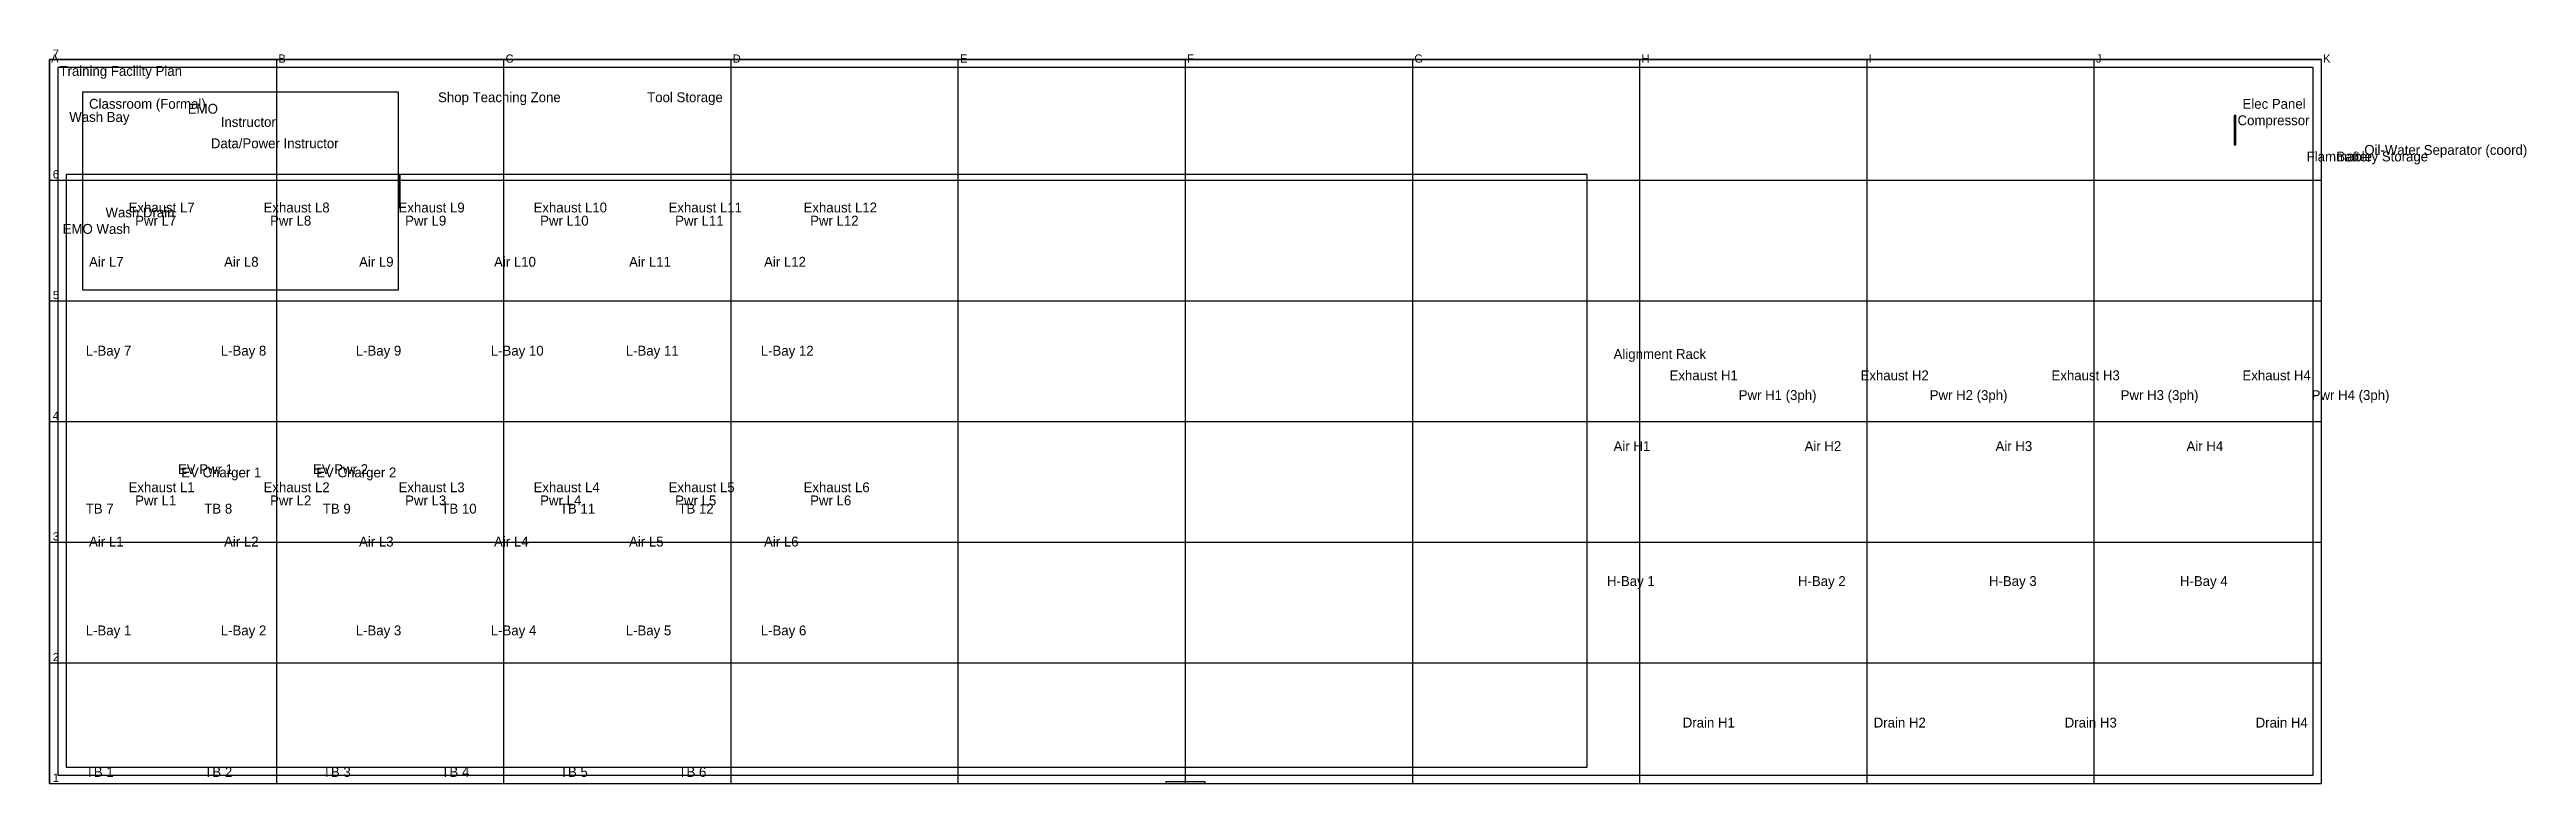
# Model space of a CAD drawing. Header units: metres. Extents: x 0 to 75.2, y 0 to 22.3.
import ezdxf

# ---------------------------------------------------------------- set-up
doc = ezdxf.new("R2010")
doc.units = ezdxf.units.M
for name, color, linetype in [('A-DOOR', 3, 'CONTINUOUS'), ('A-GRID', 8, 'CONTINUOUS'), ('A-WALL-EXT', 1, 'CONTINUOUS'), ('A-WALL-INT', 1, 'CONTINUOUS'), ('ROOM-LABEL', 7, 'CONTINUOUS')]:
    doc.layers.add(name, color=color, linetype=linetype)

msp = doc.modelspace()

# ---------------------------------------------------------------- linework, layer by layer
at = {"layer": 'A-DOOR', "color": 7}
for points in [[(66.35, 19.4), (66.4, 19.4), (66.4, 20.3), (66.35, 20.3), (66.35, 19.4)], [(10.6, 17.5), (10.65, 17.5), (10.65, 18.5), (10.6, 18.5), (10.6, 17.5)], [(33.9, 0), (35.1, 0), (35.1, 0.05), (33.9, 0.05), (33.9, 0)]]:
    msp.add_lwpolyline(points, dxfattribs=at)
at = {"layer": 'A-GRID', "color": 8}
for points in [[(0, 0), (0, 22)], [(0, 22), (69, 22)], [(6.9, 0), (6.9, 22)], [(13.8, 0), (13.8, 22)], [(20.7, 0), (20.7, 22)], [(27.6, 0), (27.6, 22)], [(34.5, 0), (34.5, 22)], [(41.4, 0), (41.4, 22)], [(48.3, 0), (48.3, 22)], [(55.2, 0), (55.2, 22)], [(62.1, 0), (62.1, 22)], [(69, 0), (69, 22)], [(0, 18.333), (69, 18.333)], [(0, 14.667), (69, 14.667)], [(0, 11), (69, 11)], [(0, 7.333), (69, 7.333)], [(0, 3.667), (69, 3.667)], [(0, 0), (69, 0)]]:
    msp.add_lwpolyline(points, dxfattribs=at)
at = {"layer": 'A-WALL-EXT', "color": 7}
msp.add_lwpolyline([(0, 0), (69, 0), (69, 22), (0, 22), (0, 0)], dxfattribs=at)
at = {"layer": 'A-WALL-INT', "color": 1}
for points in [[(0.25, 0.25), (68.75, 0.25), (68.75, 21.75), (0.25, 21.75), (0.25, 0.25)], [(0.5, 0.5), (46.7, 0.5), (46.7, 18.5), (0.5, 18.5), (0.5, 0.5)]]:
    msp.add_lwpolyline(points, dxfattribs=at)
at = {"layer": 'A-WALL-INT', "color": 7}
msp.add_lwpolyline([(1, 15), (10.6, 15), (10.6, 21), (1, 21), (1, 15)], dxfattribs=at)

# ---------------------------------------------------------------- texts
at = {"layer": 'A-GRID', "color": 7}
for s, p in [('A', (0.05, 21.9)), ('7', (0.1, 22.05)), ('B', (6.95, 21.9)), ('C', (13.85, 21.9)), ('D', (20.75, 21.9)), ('E', (27.65, 21.9)), ('F', (34.55, 21.9)), ('G', (41.45, 21.9)), ('H', (48.35, 21.9)), ('I', (55.25, 21.9)), ('J', (62.15, 21.9)), ('K', (69.05, 21.9)), ('6', (0.1, 18.383)), ('5', (0.1, 14.717)), ('4', (0.1, 11.05)), ('3', (0.1, 7.383)), ('2', (0.1, 3.717)), ('1', (0.1, 0.05))]:
    msp.add_text(s, height=0.25, dxfattribs=at).set_placement(p)
at = {"layer": 'ROOM-LABEL', "color": 7}
for s, p in [('Training Facility Plan', (0.3, 21.5)), ('Wash Bay', (0.6, 20.1)), ('Classroom (Formal)', (1.2, 20.5)), ('EMO', (4.2, 20.35)), ('Shop Teaching Zone', (11.8, 20.7)), ('Tool Storage', (18.15, 20.7)), ('Elec Panel', (66.6, 20.5)), ('Data/Power Instructor', (4.9, 19.3)), ('Instructor', (5.2, 19.95)), ('Compressor', (66.45, 20)), ('Flammable', (68.55, 18.9)), ('Battery Storage', (69.45, 18.9)), ('Oil-Water Separator (coord)', (70.3, 19.1)), ('Wash Drain', (1.7, 17.2)), ('Exhaust L7', (2.4, 17.35)), ('Exhaust L8', (6.5, 17.35)), ('Exhaust L9', (10.6, 17.35)), ('Exhaust L10', (14.7, 17.35)), ('Exhaust L11', (18.8, 17.35)), ('Exhaust L12', (22.9, 17.35)), ('EMO Wash', (0.4, 16.7)), ('Pwr L7', (2.6, 16.95)), ('Pwr L8', (6.7, 16.95)), ('Pwr L9', (10.8, 16.95)), ('Pwr L10', (14.9, 16.95)), ('Pwr L11', (19, 16.95)), ('Pwr L12', (23.1, 16.95)), ('Air L7', (1.2, 15.7)), ('Air L8', (5.3, 15.7)), ('Air L9', (9.4, 15.7)), ('Air L10', (13.5, 15.7)), ('Air L11', (17.6, 15.7)), ('Air L12', (21.7, 15.7)), ('L-Bay 7', (1.1, 13)), ('L-Bay 8', (5.2, 13)), ('L-Bay 9', (9.3, 13)), ('L-Bay 10', (13.4, 13)), ('L-Bay 11', (17.5, 13)), ('L-Bay 12', (21.6, 13)), ('Alignment Rack', (47.5, 12.9)), ('Exhaust H1', (49.2, 12.25)), ('Exhaust H2', (55, 12.25)), ('Exhaust H3', (60.8, 12.25)), ('Exhaust H4', (66.6, 12.25)), ('Pwr H1 (3ph)', (51.3, 11.65)), ('Pwr H2 (3ph)', (57.1, 11.65)), ('Pwr H3 (3ph)', (62.9, 11.65)), ('Pwr H4 (3ph)', (68.7, 11.65)), ('Air H1', (47.5, 10.1)), ('Air H2', (53.3, 10.1)), ('Air H3', (59.1, 10.1)), ('Air H4', (64.9, 10.1)), ('Exhaust L1', (2.4, 8.85)), ('EV Pwr 1', (3.9, 9.4)), ('EV Charger 1', (4, 9.3)), ('Exhaust L2', (6.5, 8.85)), ('EV Pwr 2', (8, 9.4)), ('EV Charger 2', (8.1, 9.3)), ('Exhaust L3', (10.6, 8.85)), ('Exhaust L4', (14.7, 8.85)), ('Exhaust L5', (18.8, 8.85)), ('Exhaust L6', (22.9, 8.85)), ('TB 7', (1.1, 8.2)), ('Pwr L1', (2.6, 8.45)), ('TB 8', (4.7, 8.2)), ('Pwr L2', (6.7, 8.45)), ('TB 9', (8.3, 8.2)), ('Pwr L3', (10.8, 8.45)), ('TB 10', (11.9, 8.2)), ('Pwr L4', (14.9, 8.45)), ('TB 11', (15.5, 8.2)), ('Pwr L5', (19, 8.45)), ('TB 12', (19.1, 8.2)), ('Pwr L6', (23.1, 8.45)), ('Air L1', (1.2, 7.2)), ('Air L2', (5.3, 7.2)), ('Air L3', (9.4, 7.2)), ('Air L4', (13.5, 7.2)), ('Air L5', (17.6, 7.2)), ('Air L6', (21.7, 7.2)), ('H-Bay 1', (47.3, 6)), ('H-Bay 2', (53.1, 6)), ('H-Bay 3', (58.9, 6)), ('H-Bay 4', (64.7, 6)), ('L-Bay 1', (1.1, 4.5)), ('L-Bay 2', (5.2, 4.5)), ('L-Bay 3', (9.3, 4.5)), ('L-Bay 4', (13.4, 4.5)), ('L-Bay 5', (17.5, 4.5)), ('L-Bay 6', (21.6, 4.5)), ('Drain H1', (49.6, 1.7)), ('Drain H2', (55.4, 1.7)), ('Drain H3', (61.2, 1.7)), ('Drain H4', (67, 1.7)), ('TB 1', (1.1, 0.2)), ('TB 2', (4.7, 0.2)), ('TB 3', (8.3, 0.2)), ('TB 4', (11.9, 0.2)), ('TB 5', (15.5, 0.2)), ('TB 6', (19.1, 0.2))]:
    msp.add_text(s, height=0.3, dxfattribs=at).set_placement(p)

doc.saveas('drawing.dxf')
